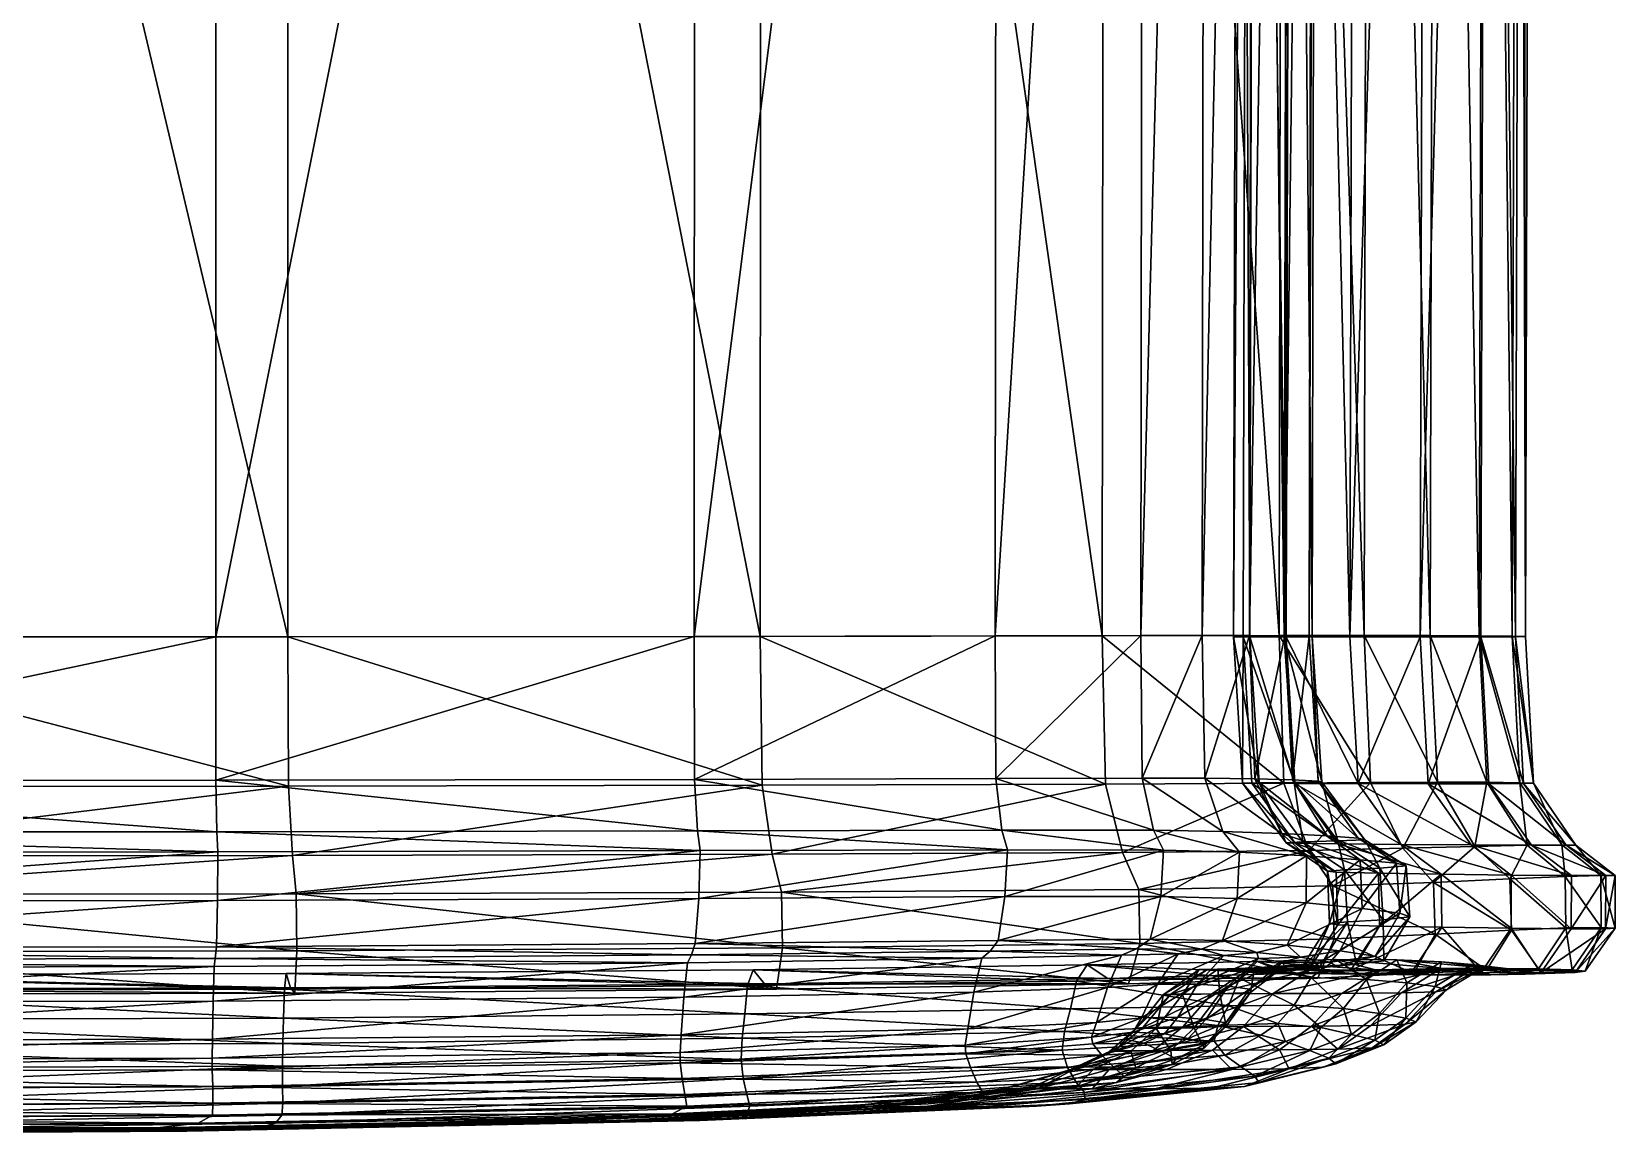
# Model space of a CAD drawing. Header units: centimetres. Extents: x -884 to 884, y -444 to 444.
# Drawn here: x 812.1 to 884.1, y -439 to -388.9 of the extents above; entities that cross this region are included whole.
import ezdxf

# ---------------------------------------------------------------- set-up
doc = ezdxf.new("R2010")
doc.units = ezdxf.units.CM
doc.layers.add('fabric', color=7, linetype='Continuous', true_color=0xb8e499)

msp = doc.modelspace()

# ---------------------------------------------------------------- meshes
at = {"layer": 'fabric', "color": 114, "true_color": 0x00aa4a}
mesh = msp.add_polyface(dxfattribs=at)
corners = [(820.504, -307.363, -367.043), (789.669, -307.364, -367.16), (789.669, 2.63, -367.19), (758.918, -307.362, -366.916), (758.913, 2.63, -366.945), (772.576, -307.362, 291.378), (797.962, -307.365, 292.599), (797.963, 2.63, 292.778), (823.784, -307.363, 291.889), (823.79, 2.63, 292.065), (723.84, -307.348, -365.4), (717.013, -307.345, -365.006), (716.962, 2.63, -365.028), (856.01, -307.351, -366.16), (842.287, -307.357, -366.689), (842.302, 2.63, -366.717), (820.508, 2.63, -367.072), (865.477, -307.345, -364.688), (862.666, -307.347, -365.512), (862.709, 2.63, -365.536), (856.039, 2.63, -366.186), (860.898, -307.351, 286.482), (868.996, -307.347, 282.78), (869.056, 2.63, 282.927), (872.908, -307.345, 278.082), (872.983, 2.63, 278.211), (845.295, -307.357, 289.684), (845.317, 2.63, 289.855), (860.94, 2.63, 286.643), (738.267, -307.349, 283.799), (752.375, -307.356, 287.79), (752.353, 2.63, 287.944), (772.572, 2.63, 291.551), (727.906, -416.357, 277.949), (727.731, -307.344, 278.288), (724.655, -307.347, 272.339), (721.979, -307.351, 264.075), (724.586, 2.63, 272.429), (727.673, 2.63, 278.401), (717.669, -307.36, 235.183), (719.753, -307.356, 254.049), (719.665, 2.63, 254.083), (721.9, 2.63, 264.136), (713.185, 2.63, 154.022), (713.287, -307.364, 154.028), (715.42, -307.363, 200.401), (715.32, 2.63, 200.4), (708.016, 2.63, -339.533), (708.093, -307.36, -339.53), (707.657, -307.363, -287.818), (707.576, 2.63, -287.82), (707.546, -307.364, -220.949), (713.946, -307.344, -364.562), (711.674, -307.347, -363.629), (711.612, 2.63, -363.645), (710.034, -307.351, -361.894), (709.966, 2.63, -361.905), (708.863, -307.355, -359.041), (708.79, 2.63, -359.048), (869.283, -307.351, -361.894), (867.663, -307.347, -363.629), (867.725, 2.63, -363.645), (865.531, 2.63, -364.709), (870.549, -307.36, -339.494), (870.396, -307.355, -359.041), (870.469, 2.63, -359.048), (869.352, 2.63, -361.905), (867.826, 2.63, -220.375), (867.74, -307.364, -220.375), (869.291, -307.363, -287.675), (869.373, 2.63, -287.676), (880.323, -307.36, 237.247), (879.879, -307.363, 208.23), (879.985, 2.63, 208.246), (878.307, -307.364, 166.814), (878.413, 2.63, 166.823), (875.95, -307.347, 271.895), (876.037, 2.63, 271.999), (878.193, -307.351, 263.989), (878.289, 2.63, 264.066), (879.706, -307.356, 254.137), (879.807, 2.63, 254.188), (880.428, 2.63, 237.277), (707.66, 2.63, -155.964), (707.75, -307.364, -155.963), (708.259, -307.365, -91.049), (707.46, 2.63, -220.949), (710.161, -307.365, 40.564), (711.552, -307.365, 100.394), (711.45, 2.63, 100.387), (708.165, 2.63, -91.051), (709.063, -307.365, -24.395), (708.966, 2.63, -24.398), (875.538, -307.365, 112.728), (875.642, 2.63, 112.734), (872.329, -307.365, 49.743), (872.43, 2.63, 49.747), (869.53, 2.63, -18.369), (869.433, -307.365, -18.371), (867.458, -307.365, -87.714), (867.552, 2.63, -87.713), (867.011, -307.364, -154.385), (867.101, 2.63, -154.384), (717.165, -416.359, -364.941), (737.392, -307.356, -366.183), (737.369, 2.63, -366.209), (723.798, 2.63, -365.423), (731.161, -307.345, 281.37), (731.109, 2.63, 281.494), (738.226, 2.63, 283.933)]
mesh.append_faces([[corners[k] for k in face] for face in [(0, 1, 2), (1, 3, 4), (5, 6, 7), (6, 8, 9), (10, 11, 12), (13, 14, 15), (14, 0, 16), (17, 18, 19), (18, 13, 20), (21, 22, 23), (22, 24, 25), (8, 26, 27), (26, 21, 28), (29, 30, 31), (30, 5, 32), (33, 34, 35), (36, 35, 37), (35, 34, 38), (39, 40, 41), (40, 36, 42), (43, 44, 45), (46, 45, 39), (47, 48, 49), (50, 49, 51), (52, 53, 54), (53, 55, 56), (55, 57, 58), (57, 48, 47), (59, 60, 61), (60, 17, 62), (63, 64, 65), (64, 59, 66), (67, 68, 69), (70, 69, 63), (71, 72, 73), (72, 74, 75), (24, 76, 77), (76, 78, 79), (78, 80, 81), (80, 71, 82), (83, 84, 85), (86, 51, 84), (87, 88, 89), (88, 44, 43), (90, 85, 91), (92, 91, 87), (74, 93, 94), (93, 95, 96), (97, 98, 99), (96, 95, 98), (100, 99, 101), (102, 101, 68), (52, 11, 103), (3, 104, 105), (104, 10, 106), (34, 107, 108), (107, 29, 109)]], dxfattribs={"vtx2": -1, "color": 114})
mesh = msp.add_polyface(dxfattribs=at)
corners = [(789.669, -416.438, -367.072), (789.669, -307.364, -367.16), (820.504, -307.363, -367.043), (820.492, -416.43, -366.955), (797.962, -307.365, 292.599), (797.957, -416.438, 292.062), (823.767, -416.431, 291.358), (823.784, -307.363, 291.889), (866.741, -416.438, -154.387), (867.011, -307.364, -154.385), (867.458, -307.365, -87.714), (867.177, -416.438, -87.719), (867.482, -416.436, -220.375), (867.74, -307.364, -220.375), (869.047, -416.431, -287.671), (869.291, -307.363, -287.675), (870.319, -416.42, -339.483), (870.549, -307.36, -339.494), (862.537, -416.366, -365.441), (862.666, -307.347, -365.512), (865.477, -307.345, -364.688), (865.314, -416.359, -364.627), (862.593, -422.851, -366.049), (855.92, -416.384, -366.082), (856.01, -307.351, -366.16), (842.241, -416.409, -366.606), (842.287, -307.357, -366.689), (845.232, -416.409, 289.173), (845.295, -307.357, 289.684), (860.774, -416.384, 286.001), (860.898, -307.351, 286.482), (868.817, -416.366, 282.338), (868.996, -307.347, 282.78), (872.681, -416.359, 277.694), (872.908, -307.345, 278.082), (875.689, -416.366, 271.581), (875.95, -307.347, 271.895), (877.906, -416.382, 263.757), (878.193, -307.351, 263.989), (879.402, -416.402, 253.984), (879.706, -307.356, 254.137), (880.009, -416.42, 237.159), (880.323, -307.36, 237.247), (879.56, -416.431, 208.182), (877.989, -416.436, 166.788), (878.307, -307.364, 166.814), (879.879, -307.363, 208.23), (867.475, -416.366, -363.581), (867.663, -307.347, -363.629), (869.283, -307.351, -361.894), (869.077, -416.382, -361.859), (870.176, -416.402, -359.019), (870.396, -307.355, -359.041), (875.226, -416.438, 112.712), (875.538, -307.365, 112.728), (872.026, -416.438, 49.731), (872.329, -307.365, 49.743), (869.141, -416.438, -18.379), (869.433, -307.365, -18.371)]
mesh.append_faces([[corners[k] for k in face] for face in [(0, 1, 2), (2, 3, 0), (4, 5, 6), (6, 7, 4), (8, 9, 10), (10, 11, 8), (9, 8, 12), (12, 13, 9), (14, 15, 13), (13, 12, 14), (15, 14, 16), (16, 17, 15), (18, 19, 20), (20, 21, 18), (22, 18, 21), (19, 18, 23), (23, 24, 19), (25, 26, 24), (24, 23, 25), (26, 25, 3), (3, 2, 26), (27, 28, 7), (7, 6, 27), (28, 27, 29), (29, 30, 28), (31, 32, 30), (30, 29, 31), (32, 31, 33), (33, 34, 32), (35, 36, 34), (34, 33, 35), (36, 35, 37), (37, 38, 36), (39, 40, 38), (38, 37, 39), (40, 39, 41), (41, 42, 40), (43, 44, 45), (45, 46, 43), (41, 43, 46), (46, 42, 41), (47, 48, 49), (49, 50, 47), (48, 47, 21), (21, 20, 48), (51, 52, 17), (17, 16, 51), (52, 51, 50), (50, 49, 52), (53, 54, 45), (45, 44, 53), (54, 53, 55), (55, 56, 54), (57, 11, 10), (10, 58, 57), (55, 57, 58), (58, 56, 55)]], dxfattribs={"vtx2": -1, "color": 114})
mesh = msp.add_polyface(dxfattribs=at)
corners = [(789.663, -422.959, -367.694), (789.669, -416.438, -367.072), (820.492, -416.43, -366.955), (820.497, -422.947, -367.578), (797.936, -423.23, 292.154), (797.957, -416.438, 292.062), (772.586, -416.429, 290.86), (823.808, -423.217, 291.451), (823.767, -416.431, 291.358), (867.161, -423.081, -154.389), (866.741, -416.438, -154.387), (867.177, -416.438, -87.719), (867.584, -423.088, -87.734), (867.915, -423.07, -220.376), (867.482, -416.436, -220.375), (869.495, -423.053, -287.698), (869.047, -416.431, -287.671), (865.314, -416.359, -364.627), (865.444, -422.854, -365.192), (862.593, -422.851, -366.049), (862.537, -416.366, -365.441), (855.937, -422.872, -366.703), (855.92, -416.384, -366.082), (842.247, -422.911, -367.23), (842.241, -416.409, -366.606), (845.325, -423.176, 289.265), (845.232, -416.409, 289.173), (860.922, -423.125, 286.078), (860.774, -416.384, 286.001), (869.036, -423.079, 282.375), (868.817, -416.366, 282.338), (867.713, -422.887, -364.058), (867.475, -416.366, -363.581), (869.077, -416.382, -361.859), (869.422, -422.935, -362.216), (869.141, -416.438, -18.379), (869.534, -423.095, -18.409), (820.542, -425.287, -369.68), (789.647, -425.299, -369.798), (842.385, -425.25, -369.326), (856.224, -425.218, -368.773), (856.47, -426.111, -370.817), (863.108, -425.223, -368.059), (866.267, -425.271, -367.051), (863.562, -426.133, -370.047), (868.93, -425.367, -365.621), (869.903, -425.753, -220.381), (869.14, -425.786, -154.389), (869.553, -425.814, -87.769), (861.696, -426.229, 287.595), (870.172, -426.135, 283.663), (845.773, -426.31, 290.904), (823.977, -426.365, 293.142), (797.886, -426.381, 293.86)]
mesh.append_faces([[corners[k] for k in face] for face in [(0, 1, 2), (2, 3, 0), (4, 5, 6), (5, 4, 7), (7, 8, 5), (9, 10, 11), (11, 12, 9), (10, 9, 13), (13, 14, 10), (15, 16, 14), (14, 13, 15), (17, 18, 19), (20, 19, 21), (21, 22, 20), (23, 24, 22), (22, 21, 23), (24, 23, 3), (3, 2, 24), (25, 26, 8), (8, 7, 25), (26, 25, 27), (27, 28, 26), (29, 30, 28), (28, 27, 29), (31, 32, 33), (33, 34, 31), (32, 31, 18), (18, 17, 32), (11, 35, 36), (36, 12, 11), (37, 38, 0), (0, 3, 37), (39, 37, 3), (3, 23, 39), (40, 39, 23), (23, 21, 40), (39, 40, 41), (42, 40, 21), (21, 19, 42), (43, 42, 19), (19, 18, 43), (40, 42, 44), (45, 43, 18), (18, 31, 45), (15, 13, 46), (47, 46, 13), (13, 9, 47), (48, 47, 9), (9, 12, 48), (49, 50, 29), (29, 27, 49), (51, 49, 27), (27, 25, 51), (52, 51, 25), (25, 7, 52), (53, 52, 7), (7, 4, 53)]], dxfattribs={"vtx2": -1, "color": 114})
mesh = msp.add_polyface(dxfattribs=at)
corners = [(869.047, -416.431, -287.671), (869.495, -423.053, -287.698), (870.765, -423.024, -339.577), (870.319, -416.42, -339.483), (868.817, -416.366, 282.338), (869.036, -423.079, 282.375), (872.968, -423.046, 277.684), (872.681, -416.359, 277.694), (876.02, -423.034, 271.539), (875.689, -416.366, 271.581), (878.261, -423.04, 263.7), (877.906, -416.382, 263.757), (879.764, -423.061, 253.927), (879.402, -416.402, 253.984), (880.371, -423.085, 237.11), (880.009, -416.42, 237.159), (879.56, -416.431, 208.182), (879.922, -423.101, 208.134), (877.989, -416.436, 166.788), (878.352, -423.108, 166.74), (870.59, -422.983, -359.236), (870.176, -416.402, -359.019), (869.422, -422.935, -362.216), (869.077, -416.382, -361.859), (875.596, -423.107, 112.666), (875.226, -416.438, 112.712), (872.407, -423.101, 49.69), (872.026, -416.438, 49.731), (869.141, -416.438, -18.379), (869.534, -423.095, -18.409), (871.009, -425.479, -363.381), (868.93, -425.367, -365.621), (867.713, -422.887, -364.058), (872.416, -425.573, -359.943), (872.72, -425.649, -339.887), (871.489, -425.708, -287.79), (869.903, -425.753, -220.381), (871.493, -425.841, -18.477), (869.553, -425.814, -87.769), (867.584, -423.088, -87.734), (874.357, -425.867, 49.598), (877.538, -425.888, 112.57), (880.288, -425.901, 166.666), (881.855, -425.9, 208.119), (882.295, -425.892, 237.195), (881.663, -425.884, 254.165), (880.09, -425.898, 264.145), (877.709, -425.956, 272.251), (874.433, -426.04, 278.688), (870.172, -426.135, 283.663)]
mesh.append_faces([[corners[k] for k in face] for face in [(0, 1, 2), (2, 3, 0), (4, 5, 6), (6, 7, 4), (8, 9, 7), (7, 6, 8), (9, 8, 10), (10, 11, 9), (12, 13, 11), (11, 10, 12), (13, 12, 14), (14, 15, 13), (16, 15, 14), (14, 17, 16), (18, 16, 17), (17, 19, 18), (20, 21, 3), (3, 2, 20), (21, 20, 22), (22, 23, 21), (24, 25, 18), (18, 19, 24), (25, 24, 26), (26, 27, 25), (28, 27, 26), (26, 29, 28), (30, 31, 32), (32, 22, 30), (33, 30, 22), (22, 20, 33), (34, 33, 20), (20, 2, 34), (35, 34, 2), (2, 1, 35), (36, 35, 1), (37, 38, 39), (39, 29, 37), (40, 37, 29), (29, 26, 40), (41, 40, 26), (26, 24, 41), (42, 41, 24), (24, 19, 42), (43, 42, 19), (19, 17, 43), (44, 43, 17), (17, 14, 44), (45, 44, 14), (14, 12, 45), (46, 45, 12), (12, 10, 46), (47, 46, 10), (10, 8, 47), (48, 47, 8), (8, 6, 48), (49, 48, 6), (6, 5, 49)]], dxfattribs={"vtx2": -1, "color": 114})
mesh = msp.add_polyface(dxfattribs=at)
corners = [(789.627, -428.452, -372.388), (789.632, -426.212, -371.868), (820.582, -426.196, -371.749), (820.571, -428.42, -372.272), (789.632, -430.567, -371.487), (820.528, -430.519, -371.375), (824.083, -432.63, 292.228), (824.172, -430.705, 294.042), (797.806, -430.745, 294.765), (797.833, -428.138, 295.343), (824.142, -428.115, 294.612), (772.041, -428.064, 294.167), (771.982, -430.64, 293.634), (797.812, -432.687, 292.931), (842.444, -428.324, -371.922), (842.288, -430.374, -371.037), (842.502, -426.147, -371.392), (856.47, -426.111, -370.817), (856.361, -428.238, -371.356), (856.05, -430.228, -370.495), (863.436, -428.231, -370.589), (863.562, -426.133, -370.047), (861.976, -432.196, 286.728), (862.488, -430.372, 288.372), (846.252, -430.568, 291.781), (846.205, -428.033, 292.33), (862.439, -427.907, 288.908), (845.975, -432.446, 290.028), (789.647, -425.299, -369.798), (820.542, -425.287, -369.68), (842.385, -425.25, -369.326), (856.224, -425.218, -368.773), (845.773, -426.31, 290.904), (823.977, -426.365, 293.142), (861.696, -426.229, 287.595), (797.886, -426.381, 293.86), (772.276, -426.336, 292.675), (789.648, -431.106, -369.29), (820.473, -431.051, -369.181), (820.419, -431.408, -366.9), (789.664, -431.465, -367.007), (758.982, -431.034, -369.068), (855.686, -430.71, -368.339), (862.33, -430.614, -367.678), (861.655, -430.895, -365.512), (855.308, -431.04, -366.097), (842.11, -430.888, -368.852), (841.931, -431.239, -366.578)]
mesh.append_faces([[corners[k] for k in face] for face in [(0, 1, 2), (2, 3, 0), (4, 0, 3), (3, 5, 4), (6, 7, 8), (9, 8, 7), (7, 10, 9), (8, 9, 11), (11, 12, 8), (13, 8, 12), (14, 15, 5), (5, 3, 14), (16, 14, 3), (3, 2, 16), (14, 16, 17), (17, 18, 14), (15, 14, 18), (18, 19, 15), (19, 18, 20), (18, 17, 21), (22, 23, 24), (25, 24, 23), (23, 26, 25), (24, 25, 10), (10, 7, 24), (27, 24, 7), (28, 29, 2), (2, 1, 28), (17, 16, 30), (29, 30, 16), (16, 2, 29), (21, 17, 31), (32, 33, 10), (10, 25, 32), (34, 32, 25), (25, 26, 34), (35, 36, 11), (11, 9, 35), (33, 35, 9), (9, 10, 33), (37, 38, 39), (39, 40, 37), (41, 37, 40), (38, 37, 4), (4, 5, 38), (42, 43, 44), (44, 45, 42), (43, 42, 19), (46, 42, 45), (45, 47, 46), (38, 46, 47), (47, 39, 38), (46, 38, 5), (5, 15, 46), (42, 46, 15), (15, 19, 42)]], dxfattribs={"vtx2": -1, "color": 114})
mesh = msp.add_polyface(dxfattribs=at)
corners = [(870.187, -431.534, -87.82), (869.838, -431.479, -154.394), (871.115, -429.46, -154.391), (870.668, -431.408, -220.379), (871.92, -429.388, -220.384), (863.436, -428.231, -370.589), (862.952, -430.173, -369.77), (856.05, -430.228, -370.495), (863.562, -426.133, -370.047), (856.361, -428.238, -371.356), (867.014, -426.223, -368.896), (866.915, -428.322, -369.418), (866.247, -430.234, -368.678), (871.326, -430.153, 284.21), (871.258, -427.753, 284.757), (862.439, -427.907, 288.908), (862.488, -430.372, 288.372), (870.575, -431.943, 282.723), (870.045, -428.526, -367.639), (869.19, -430.436, -367.034), (870.061, -426.387, -367.178), (872.585, -428.77, -364.903), (861.012, -432.359, -364.475), (861.655, -430.895, -365.512), (864.235, -430.839, -364.747), (870.28, -431.909, 273.63), (871.402, -431.091, 274.95), (867.82, -431.178, 279.25), (867.017, -431.941, 277.681), (860.098, -431.343, 282.674), (863.286, -432.217, -363.847), (866.312, -430.907, -363.724), (865.111, -432.21, -363.017), (867.888, -431.05, -361.992), (863.108, -425.223, -368.059), (866.267, -425.271, -367.051), (868.93, -425.367, -365.621), (871.009, -425.479, -363.381), (872.507, -426.572, -364.545), (869.14, -425.786, -154.389), (869.553, -425.814, -87.769), (871.413, -427.122, -87.805), (871.013, -427.073, -154.389), (869.903, -425.753, -220.381), (870.172, -426.135, 283.663), (861.696, -426.229, 287.595), (869.206, -431.732, 281), (873.197, -431.569, 276.332), (871.388, -431.398, -339.826), (870.078, -431.528, -287.76), (867.704, -431.475, -287.669), (869.068, -431.378, -339.505), (868.407, -431.611, -220.376), (872.331, -431.305, -287.854), (871.139, -431.208, -359.849), (868.968, -431.222, -359.099), (869.792, -430.989, -363.237), (871.572, -430.701, -364.464), (867.809, -430.773, -365.396), (865.288, -430.626, -366.74), (862.33, -430.614, -367.678)]
mesh.append_faces([[corners[k] for k in face] for face in [(0, 1, 2), (1, 3, 4), (5, 6, 7), (8, 5, 9), (5, 8, 10), (10, 11, 5), (6, 5, 11), (11, 12, 6), (13, 14, 15), (15, 16, 13), (17, 13, 16), (18, 19, 12), (12, 11, 18), (20, 18, 11), (11, 10, 20), (19, 18, 21), (22, 23, 24), (25, 26, 27), (28, 27, 29), (30, 24, 31), (32, 31, 33), (34, 35, 10), (10, 8, 34), (36, 37, 38), (38, 20, 36), (35, 36, 20), (20, 10, 35), (39, 40, 41), (41, 42, 39), (43, 39, 42), (44, 45, 15), (15, 14, 44), (29, 27, 46), (47, 46, 27), (27, 26, 47), (48, 49, 50), (50, 51, 48), (52, 49, 53), (53, 3, 52), (54, 48, 51), (51, 55, 54), (56, 54, 55), (55, 33, 56), (54, 56, 57), (58, 56, 33), (33, 31, 58), (59, 58, 31), (31, 24, 59), (58, 59, 12), (12, 19, 58), (56, 58, 19), (19, 57, 56), (60, 59, 24), (24, 23, 60), (7, 6, 60), (59, 60, 6), (6, 12, 59)]], dxfattribs={"vtx2": -1, "color": 114})
mesh = msp.add_polyface(dxfattribs=at)
corners = [(873.551, -429.29, -287.897), (872.331, -431.305, -287.854), (873.583, -431.155, -340.148), (874.761, -429.158, -340.275), (873.388, -426.94, -287.879), (874.585, -426.844, -340.193), (871.789, -427.014, -220.385), (871.92, -429.388, -220.384), (870.668, -431.408, -220.379), (871.115, -429.46, -154.391), (871.487, -429.519, -87.823), (870.187, -431.534, -87.82), (869.838, -431.479, -154.394), (871.013, -427.073, -154.389), (871.413, -427.122, -87.805), (871.326, -430.153, 284.21), (870.575, -431.943, 282.723), (874.941, -431.725, 277.699), (875.908, -429.941, 278.972), (871.258, -427.753, 284.757), (875.828, -427.589, 279.515), (870.045, -428.526, -367.639), (870.061, -426.387, -367.178), (872.507, -426.572, -364.545), (872.585, -428.77, -364.903), (871.572, -430.701, -364.464), (869.19, -430.436, -367.034), (874.298, -428.983, -360.863), (873.183, -430.947, -360.593), (874.153, -426.722, -360.649), (873.386, -429.577, -18.585), (872.062, -431.587, -18.579), (873.338, -427.171, -18.548), (876.187, -427.216, 49.503), (876.209, -429.63, 49.449), (872.784, -432.001, 268.38), (874.17, -431.108, 269.35), (871.402, -431.091, 274.95), (872.416, -425.573, -359.943), (872.72, -425.649, -339.887), (871.009, -425.479, -363.381), (871.489, -425.708, -287.79), (869.903, -425.753, -220.381), (871.493, -425.841, -18.477), (874.357, -425.867, 49.598), (869.553, -425.814, -87.769), (874.433, -426.04, 278.688), (870.172, -426.135, 283.663), (876.249, -431.498, 270.341), (873.197, -431.569, 276.332), (870.078, -431.528, -287.76), (871.388, -431.398, -339.826), (871.139, -431.208, -359.849)]
mesh.append_faces([[corners[k] for k in face] for face in [(0, 1, 2), (2, 3, 0), (4, 0, 3), (3, 5, 4), (0, 4, 6), (6, 7, 0), (1, 0, 7), (7, 8, 1), (9, 10, 11), (7, 9, 12), (9, 7, 6), (6, 13, 9), (10, 9, 13), (13, 14, 10), (15, 16, 17), (17, 18, 15), (19, 15, 18), (18, 20, 19), (21, 22, 23), (23, 24, 21), (24, 25, 26), (27, 28, 25), (25, 24, 27), (29, 27, 24), (24, 23, 29), (27, 29, 5), (28, 27, 3), (3, 2, 28), (30, 31, 11), (11, 10, 30), (32, 30, 10), (10, 14, 32), (30, 32, 33), (31, 30, 34), (35, 36, 37), (38, 39, 5), (5, 29, 38), (40, 38, 29), (29, 23, 40), (41, 42, 6), (6, 4, 41), (39, 41, 4), (4, 5, 39), (13, 6, 42), (43, 44, 33), (33, 32, 43), (45, 43, 32), (32, 14, 45), (46, 47, 19), (19, 20, 46), (48, 49, 37), (37, 36, 48), (50, 51, 2), (2, 1, 50), (25, 28, 52), (51, 52, 28), (28, 2, 51)]], dxfattribs={"vtx2": -1, "color": 114})
mesh = msp.add_polyface(dxfattribs=at)
corners = [(883.647, -429.696, 207.971), (882.271, -431.68, 207.863), (880.71, -431.699, 166.464), (882.085, -429.703, 166.501), (883.663, -427.281, 208.082), (882.099, -427.279, 166.582), (884.096, -427.276, 237.241), (884.089, -429.672, 237.074), (882.729, -431.629, 236.834), (879.375, -429.767, 272.34), (878.242, -431.581, 271.341), (880.599, -431.522, 263.399), (881.851, -429.658, 264.108), (879.31, -427.433, 272.817), (881.814, -427.318, 264.484), (875.828, -427.589, 279.515), (875.908, -429.941, 278.972), (874.941, -431.725, 277.699), (883.456, -429.643, 254.069), (882.133, -431.557, 253.621), (883.445, -427.277, 254.334), (874.585, -426.844, -340.193), (874.761, -429.158, -340.275), (874.298, -428.983, -360.863), (876.187, -427.216, 49.503), (876.209, -429.63, 49.449), (873.386, -429.577, -18.585), (874.865, -431.637, 49.453), (872.062, -431.587, -18.579), (879.357, -429.677, 112.403), (877.994, -431.68, 112.398), (879.357, -427.254, 112.468), (874.628, -432.161, 261.488), (876.202, -431.198, 262.109), (874.17, -431.108, 269.35), (877.538, -425.888, 112.57), (880.288, -425.901, 166.666), (874.357, -425.867, 49.598), (881.855, -425.9, 208.119), (882.295, -425.892, 237.195), (881.663, -425.884, 254.165), (880.09, -425.898, 264.145), (877.709, -425.956, 272.251), (874.433, -426.04, 278.688), (878.454, -431.51, 262.74), (876.249, -431.498, 270.341), (879.908, -431.595, 253.241), (877.571, -431.328, 252.885), (878.104, -431.454, 236.505), (880.469, -431.698, 236.665)]
mesh.append_faces([[corners[k] for k in face] for face in [(0, 1, 2), (2, 3, 0), (4, 0, 3), (3, 5, 4), (0, 4, 6), (6, 7, 0), (1, 0, 7), (7, 8, 1), (9, 10, 11), (11, 12, 9), (13, 9, 12), (12, 14, 13), (9, 13, 15), (15, 16, 9), (10, 9, 16), (16, 17, 10), (18, 19, 8), (8, 7, 18), (20, 18, 7), (7, 6, 20), (18, 20, 14), (14, 12, 18), (19, 18, 12), (12, 11, 19), (21, 22, 23), (24, 25, 26), (25, 27, 28), (29, 3, 2), (2, 30, 29), (25, 29, 30), (30, 27, 25), (29, 25, 24), (24, 31, 29), (3, 29, 31), (31, 5, 3), (32, 33, 34), (35, 36, 5), (5, 31, 35), (37, 35, 31), (31, 24, 37), (38, 39, 6), (6, 4, 38), (36, 38, 4), (4, 5, 36), (40, 41, 14), (14, 20, 40), (39, 40, 20), (20, 6, 39), (42, 43, 15), (15, 13, 42), (41, 42, 13), (13, 14, 41), (44, 45, 34), (34, 33, 44), (46, 44, 33), (33, 47, 46), (47, 48, 49)]], dxfattribs={"vtx2": -1, "color": 114})
mesh = msp.add_polyface(dxfattribs=at)
corners = [(759.034, -438.376, -339.503), (789.321, -438.67, -339.514), (788.474, -438.891, -287.744), (817.839, -438.746, -287.712), (815.768, -438.855, -220.541), (787.643, -439.002, -220.645), (759.168, -438.59, -287.763), (787.381, -439.038, -155.126), (787.851, -439.039, -89.28), (761.426, -438.733, -89.888), (760.259, -438.733, -155.414), (814.498, -438.891, -154.845), (789.669, -435.657, -365.037), (789.669, -436.205, -364.584), (759.257, -436.027, -364.45), (759.269, -435.517, -364.879), (789.669, -434.784, -365.344), (759.234, -434.674, -365.166), (797.874, -434.994, 281.673), (797.896, -433.822, 284.484), (772.738, -433.752, 283.529), (772.76, -434.882, 280.9), (797.84, -436.039, 277.48), (772.712, -435.869, 276.943), (771.982, -430.64, 293.634), (772.085, -432.565, 291.847), (797.812, -432.687, 292.931), (796.389, -438.891, 204.136), (770.463, -438.59, 202.838), (769.077, -438.697, 158.407), (795.088, -439.002, 160.707), (797.189, -438.67, 235.551), (771.413, -438.376, 235.362), (797.791, -436.977, 271.313), (772.536, -436.755, 271.012), (772.271, -437.489, 263.14), (797.706, -437.75, 263.226), (797.566, -438.302, 253.277), (771.956, -438.019, 253.36), (759.19, -436.755, -363.547), (789.669, -436.977, -363.645), (789.659, -437.75, -361.905), (819.702, -438.528, -339.493), (789.629, -438.302, -359.048), (759.032, -438.019, -359.012), (759.104, -437.489, -361.843), (789.217, -439.039, -21.2), (763.146, -438.733, -22.298), (815.25, -438.891, -20.129), (817.042, -438.891, 47.065), (791.121, -439.039, 45.433), (765.164, -438.733, 43.759), (793.205, -439.039, 106.937), (767.226, -438.733, 104.687), (789.669, -433.039, -365.846), (759.156, -432.951, -365.647), (789.664, -431.465, -367.007), (797.913, -432.505, 286.505), (797.906, -431.796, 288.353), (772.592, -431.712, 287.301), (772.704, -432.439, 285.473), (797.859, -432.447, 290.644), (772.337, -432.338, 289.581)]
mesh.append_faces([[corners[k] for k in face] for face in [(0, 1, 2), (3, 2, 1), (4, 5, 2), (6, 2, 5), (7, 8, 9), (9, 10, 7), (5, 7, 10), (7, 5, 4), (8, 7, 11), (12, 13, 14), (14, 15, 12), (16, 12, 15), (15, 17, 16), (18, 19, 20), (20, 21, 18), (22, 18, 21), (21, 23, 22), (24, 25, 26), (27, 28, 29), (29, 30, 27), (28, 27, 31), (31, 32, 28), (33, 34, 35), (35, 36, 33), (34, 33, 22), (22, 23, 34), (37, 38, 32), (32, 31, 37), (38, 37, 36), (36, 35, 38), (39, 40, 41), (40, 39, 14), (14, 13, 40), (42, 1, 43), (44, 43, 1), (45, 41, 43), (46, 47, 9), (9, 8, 46), (48, 46, 8), (49, 50, 46), (47, 46, 50), (50, 51, 47), (52, 30, 29), (29, 53, 52), (50, 52, 53), (53, 51, 50), (54, 16, 17), (17, 55, 54), (56, 54, 55), (57, 58, 59), (59, 60, 57), (19, 57, 60), (60, 20, 19), (61, 62, 59), (59, 58, 61), (62, 61, 26), (26, 25, 62)]], dxfattribs={"vtx2": -1, "color": 114})
mesh = msp.add_polyface(dxfattribs=at)
corners = [(789.321, -438.67, -339.514), (819.702, -438.528, -339.493), (817.839, -438.746, -287.712), (788.474, -438.891, -287.744), (815.768, -438.855, -220.541), (814.498, -438.891, -154.845), (787.381, -439.038, -155.126), (814.251, -438.891, -88.687), (787.851, -439.039, -89.28), (789.669, -435.657, -365.037), (789.669, -434.784, -365.344), (820.345, -434.718, -365.242), (820.331, -435.574, -364.943), (789.669, -436.205, -364.584), (820.334, -436.103, -364.503), (797.874, -434.994, 281.673), (797.84, -436.039, 277.48), (823.523, -435.938, 276.972), (823.543, -434.912, 281.089), (797.896, -433.822, 284.484), (823.579, -433.758, 283.853), (797.806, -430.745, 294.765), (797.812, -432.687, 292.931), (824.083, -432.63, 292.228), (840.305, -438.45, 110.66), (819.175, -438.891, 109.129), (817.042, -438.891, 47.065), (815.25, -438.891, -20.129), (835.932, -438.45, -19.381), (834.853, -438.45, -88.273), (822.459, -438.746, 205.452), (796.389, -438.891, 204.136), (795.088, -439.002, 160.707), (821.147, -438.855, 162.96), (823.21, -438.528, 235.768), (797.189, -438.67, 235.551), (823.535, -436.859, 270.908), (797.791, -436.977, 271.313), (797.706, -437.75, 263.226), (823.54, -437.621, 262.93), (823.501, -438.165, 253.073), (797.566, -438.302, 253.277), (789.669, -436.977, -363.645), (820.355, -436.859, -363.581), (820.369, -437.621, -361.859), (789.659, -437.75, -361.905), (789.629, -438.302, -359.048), (820.348, -438.165, -359.019), (836.715, -438.415, -220.466), (789.217, -439.039, -21.2), (793.205, -439.039, 106.937), (791.121, -439.039, 45.433), (835.202, -438.449, -154.65), (789.669, -433.039, -365.846), (789.664, -431.465, -367.007), (820.419, -431.408, -366.9), (820.375, -432.98, -365.741), (797.913, -432.505, 286.505), (823.612, -432.447, 285.856), (797.906, -431.796, 288.353), (823.698, -431.737, 287.695), (823.89, -432.386, 289.965), (797.859, -432.447, 290.644)]
mesh.append_faces([[corners[k] for k in face] for face in [(0, 1, 2), (3, 2, 4), (4, 5, 6), (5, 7, 8), (9, 10, 11), (11, 12, 9), (13, 9, 12), (12, 14, 13), (15, 16, 17), (17, 18, 15), (19, 15, 18), (18, 20, 19), (21, 22, 23), (24, 25, 26), (26, 27, 28), (27, 7, 29), (30, 31, 32), (32, 33, 30), (31, 30, 34), (34, 35, 31), (36, 37, 38), (38, 39, 36), (37, 36, 17), (17, 16, 37), (40, 41, 35), (35, 34, 40), (41, 40, 39), (39, 38, 41), (42, 43, 44), (44, 45, 42), (43, 42, 13), (13, 14, 43), (46, 47, 1), (47, 46, 45), (45, 44, 47), (48, 4, 2), (8, 7, 27), (49, 27, 26), (50, 51, 26), (26, 25, 50), (32, 50, 25), (25, 33, 32), (29, 7, 5), (52, 5, 4), (53, 54, 55), (55, 56, 53), (10, 53, 56), (56, 11, 10), (57, 19, 20), (20, 58, 57), (59, 57, 58), (58, 60, 59), (61, 62, 59), (59, 60, 61), (62, 61, 23), (23, 22, 62)]], dxfattribs={"vtx2": -1, "color": 114})
mesh = msp.add_polyface(dxfattribs=at)
corners = [(819.175, -438.891, 109.129), (840.305, -438.45, 110.66), (842.491, -438.415, 164.504), (821.147, -438.855, 162.96), (817.042, -438.891, 47.065), (837.922, -438.45, 48.204), (835.932, -438.45, -19.381), (834.853, -438.45, -88.273), (849.067, -437.787, -88.015), (850.412, -437.787, -18.915), (815.25, -438.891, -20.129), (841.596, -435.326, -364.661), (841.607, -435.796, -364.258), (820.334, -436.103, -364.503), (820.331, -435.574, -364.943), (841.652, -434.52, -364.937), (820.345, -434.718, -365.242), (844.42, -434.668, 279.264), (844.54, -433.564, 281.888), (823.579, -433.758, 283.853), (823.543, -434.912, 281.089), (844.371, -435.632, 275.373), (823.523, -435.938, 276.972), (824.172, -430.705, 294.042), (824.083, -432.63, 292.228), (845.975, -432.446, 290.028), (850.591, -437.754, -220.416), (836.715, -438.415, -220.466), (839.125, -438.31, -287.677), (817.839, -438.746, -287.712), (819.702, -438.528, -339.493), (841.248, -438.102, -339.446), (852.871, -437.657, -287.646), (820.355, -436.859, -363.581), (841.692, -436.506, -363.386), (841.805, -437.234, -361.72), (820.369, -437.621, -361.859), (820.348, -438.165, -359.019), (841.899, -437.754, -358.933), (843.893, -438.31, 206.254), (822.459, -438.746, 205.452), (844.618, -438.102, 235.653), (823.21, -438.528, 235.768), (844.468, -436.507, 269.619), (823.535, -436.859, 270.908), (823.54, -437.621, 262.93), (844.629, -437.234, 261.983), (844.771, -437.754, 252.445), (823.501, -438.165, 253.073), (835.202, -438.449, -154.65), (814.498, -438.891, -154.845), (815.768, -438.855, -220.541), (849.225, -437.787, -154.528), (841.771, -432.804, -365.424), (820.375, -432.98, -365.741), (841.931, -431.239, -366.578), (820.419, -431.408, -366.9), (844.656, -432.271, 283.837), (844.91, -431.558, 285.645), (823.698, -431.737, 287.695), (823.612, -432.447, 285.856), (845.438, -432.196, 287.846), (823.89, -432.386, 289.965)]
mesh.append_faces([[corners[k] for k in face] for face in [(0, 1, 2), (2, 3, 0), (4, 5, 1), (6, 7, 8), (5, 6, 9), (6, 5, 4), (7, 6, 10), (11, 12, 13), (13, 14, 11), (15, 11, 14), (14, 16, 15), (17, 18, 19), (19, 20, 17), (21, 17, 20), (20, 22, 21), (23, 24, 25), (26, 27, 28), (29, 28, 27), (28, 29, 30), (30, 31, 28), (32, 28, 31), (33, 34, 35), (35, 36, 33), (34, 33, 13), (13, 12, 34), (37, 38, 31), (31, 30, 37), (38, 37, 36), (36, 35, 38), (39, 40, 3), (3, 2, 39), (40, 39, 41), (41, 42, 40), (43, 44, 45), (45, 46, 43), (44, 43, 21), (21, 22, 44), (47, 48, 42), (42, 41, 47), (48, 47, 46), (46, 45, 48), (8, 7, 49), (50, 49, 7), (51, 27, 49), (52, 49, 27), (53, 15, 16), (16, 54, 53), (55, 53, 54), (54, 56, 55), (57, 58, 59), (59, 60, 57), (18, 57, 60), (60, 19, 18), (61, 62, 59), (59, 58, 61), (62, 61, 25), (25, 24, 62)]], dxfattribs={"vtx2": -1, "color": 114})
mesh = msp.add_polyface(dxfattribs=at)
corners = [(840.305, -438.45, 110.66), (855.376, -437.787, 111.615), (857.789, -437.755, 165.459), (842.491, -438.415, 164.504), (837.922, -438.45, 48.204), (852.701, -437.787, 48.914), (850.412, -437.787, -18.915), (857.837, -436.977, -18.689), (856.304, -436.977, -87.89), (849.067, -437.787, -88.015), (835.932, -438.45, -19.381), (841.596, -435.326, -364.661), (841.652, -434.52, -364.937), (854.679, -434.246, -364.523), (854.551, -434.985, -364.286), (841.607, -435.796, -364.258), (854.583, -435.376, -363.934), (844.42, -434.668, 279.264), (844.371, -435.632, 275.373), (858.961, -435.22, 273.307), (859.061, -434.362, 276.784), (844.54, -433.564, 281.888), (859.333, -433.342, 279.12), (846.252, -430.568, 291.781), (845.975, -432.446, 290.028), (861.976, -432.196, 286.728), (857.509, -436.947, -220.391), (850.591, -437.754, -220.416), (852.871, -437.657, -287.646), (839.125, -438.31, -287.677), (841.248, -438.102, -339.446), (854.859, -437.463, -339.393), (841.692, -436.506, -363.386), (854.79, -436.004, -363.138), (855.077, -436.661, -361.552), (841.805, -437.234, -361.72), (841.899, -437.754, -358.933), (855.347, -437.139, -358.833), (859.291, -437.657, 206.719), (843.893, -438.31, 206.254), (859.986, -437.463, 235.474), (844.618, -438.102, 235.653), (859.201, -436.004, 268.056), (844.468, -436.507, 269.619), (844.629, -437.234, 261.983), (859.601, -436.661, 260.924), (859.976, -437.139, 251.803), (844.771, -437.754, 252.445), (849.225, -437.787, -154.528), (856.299, -436.977, -154.468), (835.202, -438.449, -154.65), (836.715, -438.415, -220.466), (841.771, -432.804, -365.424), (841.931, -431.239, -366.578), (855.308, -431.04, -366.097), (854.952, -432.575, -364.976), (844.656, -432.271, 283.837), (859.605, -432.071, 280.946), (844.91, -431.558, 285.645), (860.098, -431.343, 282.674), (861.034, -431.952, 284.715), (845.438, -432.196, 287.846)]
mesh.append_faces([[corners[k] for k in face] for face in [(0, 1, 2), (2, 3, 0), (1, 0, 4), (4, 5, 1), (5, 6, 7), (8, 7, 6), (6, 9, 8), (9, 6, 10), (6, 5, 4), (11, 12, 13), (13, 14, 11), (15, 11, 14), (14, 16, 15), (17, 18, 19), (19, 20, 17), (21, 17, 20), (20, 22, 21), (23, 24, 25), (26, 27, 28), (29, 28, 27), (30, 31, 28), (32, 33, 34), (34, 35, 32), (33, 32, 15), (15, 16, 33), (36, 37, 31), (31, 30, 36), (37, 36, 35), (35, 34, 37), (38, 39, 3), (3, 2, 38), (39, 38, 40), (40, 41, 39), (42, 43, 44), (44, 45, 42), (43, 42, 19), (19, 18, 43), (46, 47, 41), (41, 40, 46), (47, 46, 45), (45, 44, 47), (48, 49, 8), (8, 9, 48), (49, 48, 27), (27, 26, 49), (50, 48, 9), (51, 27, 48), (52, 53, 54), (54, 55, 52), (12, 52, 55), (55, 13, 12), (56, 21, 22), (22, 57, 56), (58, 56, 57), (57, 59, 58), (60, 61, 58), (25, 24, 61)]], dxfattribs={"vtx2": -1, "color": 114})
mesh = msp.add_polyface(dxfattribs=at)
corners = [(862.074, -435.267, -220.376), (860.37, -436.087, -220.381), (862.312, -436.016, -287.617), (861.111, -435.269, -154.431), (861.341, -435.251, -87.81), (859.438, -436.104, -87.84), (859.303, -436.108, -154.445), (862.33, -434.211, -154.421), (855.376, -437.787, 111.615), (863.172, -436.977, 112.079), (865.711, -436.948, 165.942), (857.789, -437.755, 165.459), (852.701, -437.787, 48.914), (860.319, -436.977, 49.26), (857.837, -436.977, -18.689), (856.304, -436.977, -87.89), (861.102, -436.099, -18.599), (863.707, -436.095, 49.396), (860.287, -434.625, -363.91), (860.356, -434.933, -363.614), (854.583, -435.376, -363.934), (854.551, -434.985, -364.286), (860.517, -433.953, -364.097), (854.679, -434.246, -364.523), (862.561, -433.744, -363.565), (862.181, -434.401, -363.43), (861.8, -434.71, -363.296), (859.333, -433.342, 279.12), (859.061, -434.362, 276.784), (866.027, -434.1, 274.234), (858.961, -435.22, 273.307), (865.868, -434.802, 271.399), (859.619, -436.859, -287.626), (857.509, -436.947, -220.391), (852.871, -437.657, -287.646), (854.859, -437.463, -339.393), (861.434, -436.683, -339.356), (854.79, -436.004, -363.138), (860.761, -435.436, -362.911), (861.296, -435.974, -361.42), (855.077, -436.661, -361.552), (862.677, -434.894, -362.762), (855.347, -437.139, -358.833), (861.756, -436.389, -358.761), (859.201, -436.004, 268.056), (866.345, -435.436, 266.832), (859.601, -436.661, 260.924), (859.291, -437.657, 206.719), (863.101, -435.234, -18.544), (856.299, -436.977, -154.468), (861.012, -432.359, -364.475), (854.952, -432.575, -364.976), (861.655, -430.895, -365.512), (855.308, -431.04, -366.097), (863.286, -432.217, -363.847), (844.91, -431.558, 285.645), (860.098, -431.343, 282.674), (861.034, -431.952, 284.715), (845.438, -432.196, 287.846), (861.976, -432.196, 286.728)]
mesh.append_faces([[corners[k] for k in face] for face in [(0, 1, 2), (3, 4, 5), (5, 6, 3), (0, 3, 6), (6, 1, 0), (4, 3, 7), (8, 9, 10), (10, 11, 8), (9, 8, 12), (12, 13, 9), (14, 15, 5), (5, 16, 14), (13, 14, 16), (16, 17, 13), (14, 13, 12), (18, 19, 20), (20, 21, 18), (22, 18, 21), (21, 23, 22), (18, 22, 24), (24, 25, 18), (19, 18, 25), (25, 26, 19), (27, 28, 29), (28, 30, 31), (32, 2, 1), (1, 33, 32), (34, 32, 33), (32, 34, 35), (35, 36, 32), (2, 32, 36), (37, 38, 39), (39, 40, 37), (38, 37, 20), (20, 19, 38), (41, 38, 19), (19, 26, 41), (42, 43, 36), (36, 35, 42), (43, 42, 40), (40, 39, 43), (31, 30, 44), (45, 44, 46), (47, 11, 10), (48, 16, 5), (5, 4, 48), (49, 6, 5), (5, 15, 49), (6, 49, 33), (33, 1, 6), (50, 22, 23), (23, 51, 50), (52, 50, 51), (51, 53, 52), (22, 50, 54), (55, 56, 57), (58, 57, 59)]], dxfattribs={"vtx2": -1, "color": 114})
mesh = msp.add_polyface(dxfattribs=at)
corners = [(863.896, -435.226, -287.617), (862.312, -436.016, -287.617), (863.958, -435.867, -339.337), (865.418, -435.12, -339.34), (864.965, -434.204, -287.623), (863.224, -434.222, -220.374), (862.074, -435.267, -220.376), (861.111, -435.269, -154.431), (862.33, -434.211, -154.421), (862.625, -434.185, -87.79), (861.341, -435.251, -87.81), (866.665, -436.092, 112.262), (863.172, -436.977, 112.079), (860.319, -436.977, 49.26), (863.707, -436.095, 49.396), (866.027, -434.1, 274.234), (866.513, -433.192, 276.08), (859.333, -433.342, 279.12), (865.868, -434.802, 271.399), (859.061, -434.362, 276.784), (863.613, -434.468, -362.744), (862.677, -434.894, -362.762), (861.8, -434.71, -363.296), (862.181, -434.401, -363.43), (864.211, -433.719, -362.836), (862.561, -433.744, -363.565), (865.483, -433.818, -361.404), (864.681, -434.687, -361.345), (863.488, -435.281, -361.344), (865.481, -434.922, -358.73), (864.132, -435.614, -358.725), (861.434, -436.683, -339.356), (860.761, -435.436, -362.911), (861.296, -435.974, -361.42), (861.756, -436.389, -358.761), (859.201, -436.004, 268.056), (866.345, -435.436, 266.832), (859.601, -436.661, 260.924), (867.086, -435.974, 260.296), (859.976, -437.139, 251.803), (867.717, -436.389, 251.555), (859.986, -437.463, 235.474), (859.291, -437.657, 206.719), (867.251, -436.859, 207.022), (865.711, -436.948, 165.942), (864.449, -434.16, -18.507), (863.101, -435.234, -18.544), (861.102, -436.099, -18.599), (865.796, -435.218, 49.48), (864.422, -432.686, -220.373), (863.567, -432.685, -154.412), (865.192, -431.55, -154.404), (865.539, -431.558, -87.766), (863.899, -432.67, -87.77), (864.235, -430.839, -364.747), (863.286, -432.217, -363.847), (861.012, -432.359, -364.475), (860.517, -433.953, -364.097), (860.098, -431.343, 282.674), (859.605, -432.071, 280.946), (867.017, -431.941, 277.681), (865.111, -432.21, -363.017), (865.759, -432.656, -18.471), (869.206, -431.732, 281), (861.034, -431.952, 284.715), (870.575, -431.943, 282.723), (861.976, -432.196, 286.728)]
mesh.append_faces([[corners[k] for k in face] for face in [(0, 1, 2), (2, 3, 0), (0, 4, 5), (5, 6, 0), (1, 0, 6), (7, 6, 5), (5, 8, 7), (8, 9, 10), (11, 12, 13), (13, 14, 11), (15, 16, 17), (18, 15, 19), (20, 21, 22), (22, 23, 20), (24, 20, 23), (23, 25, 24), (20, 24, 26), (21, 20, 27), (27, 28, 21), (29, 30, 28), (3, 2, 30), (31, 2, 1), (32, 21, 28), (28, 33, 32), (34, 30, 2), (2, 31, 34), (30, 34, 33), (33, 28, 30), (35, 36, 18), (37, 38, 36), (38, 37, 39), (40, 39, 41), (41, 42, 43), (44, 43, 42), (45, 46, 10), (10, 9, 45), (47, 46, 48), (48, 14, 47), (49, 5, 4), (50, 8, 5), (5, 49, 50), (51, 50, 49), (52, 53, 50), (8, 50, 53), (53, 9, 8), (54, 55, 56), (55, 25, 57), (58, 59, 60), (16, 60, 59), (59, 17, 16), (61, 24, 25), (25, 55, 61), (62, 45, 9), (9, 53, 62), (63, 64, 58), (65, 66, 64)]], dxfattribs={"vtx2": -1, "color": 114})
mesh = msp.add_polyface(dxfattribs=at)
corners = [(864.965, -434.204, -287.623), (863.896, -435.226, -287.617), (865.418, -435.12, -339.34), (866.406, -434.13, -339.357), (863.172, -436.977, 112.079), (866.665, -436.092, 112.262), (869.272, -436.064, 166.154), (865.711, -436.948, 165.942), (866.027, -434.1, 274.234), (865.868, -434.802, 271.399), (867.988, -434.531, 269.672), (868.764, -434, 271.032), (866.513, -433.192, 276.08), (862.488, -430.372, 288.372), (861.976, -432.196, 286.728), (870.575, -431.943, 282.723), (865.483, -433.818, -361.404), (864.681, -434.687, -361.345), (863.613, -434.468, -362.744), (863.488, -435.281, -361.344), (865.481, -434.922, -358.73), (866.397, -433.978, -358.764), (864.132, -435.614, -358.725), (866.345, -435.436, 266.832), (869.113, -434.824, 266.246), (867.086, -435.974, 260.296), (859.976, -437.139, 251.803), (867.717, -436.389, 251.555), (859.986, -437.463, 235.474), (867.889, -436.683, 235.499), (867.251, -436.859, 207.022), (863.101, -435.234, -18.544), (864.449, -434.16, -18.507), (867.204, -434.137, 49.537), (865.796, -435.218, 49.48), (868.834, -435.205, 112.376), (863.707, -436.095, 49.396), (866.117, -432.66, -287.632), (867.515, -432.586, -339.38), (867.704, -431.475, -287.669), (866.028, -431.527, -220.374), (864.422, -432.686, -220.373), (865.192, -431.55, -154.404), (863.567, -432.685, -154.412), (865.539, -431.558, -87.766), (867.017, -431.941, 277.681), (869.509, -433.165, 272.336), (866.312, -430.907, -363.724), (865.111, -432.21, -363.017), (863.286, -432.217, -363.847), (867.888, -431.05, -361.992), (866.502, -432.299, -361.5), (864.211, -433.719, -362.836), (867.473, -432.445, -358.812), (868.968, -431.222, -359.099), (867.413, -431.566, -18.466), (865.759, -432.656, -18.471), (863.899, -432.67, -87.77), (870.215, -431.574, 49.602), (868.548, -432.644, 49.591), (861.034, -431.952, 284.715), (869.206, -431.732, 281), (867.919, -431.696, -87.792), (867.572, -431.662, -154.398), (868.407, -431.611, -220.376)]
mesh.append_faces([[corners[k] for k in face] for face in [(0, 1, 2), (2, 3, 0), (4, 5, 6), (6, 7, 4), (8, 9, 10), (10, 11, 8), (12, 8, 11), (13, 14, 15), (16, 17, 18), (19, 17, 20), (21, 20, 17), (17, 16, 21), (20, 21, 3), (3, 2, 20), (22, 20, 2), (23, 24, 10), (10, 9, 23), (24, 23, 25), (26, 27, 25), (28, 29, 27), (30, 7, 6), (30, 29, 28), (31, 32, 33), (33, 34, 31), (34, 35, 5), (5, 36, 34), (35, 34, 33), (37, 0, 3), (3, 38, 37), (39, 37, 38), (37, 39, 40), (40, 41, 37), (0, 37, 41), (41, 40, 42), (43, 42, 44), (45, 12, 46), (47, 48, 49), (50, 51, 48), (52, 48, 51), (51, 16, 52), (53, 21, 16), (16, 51, 53), (54, 53, 51), (51, 50, 54), (21, 53, 38), (38, 3, 21), (55, 56, 57), (57, 44, 55), (56, 55, 58), (32, 56, 59), (59, 33, 32), (60, 61, 15), (55, 44, 62), (63, 62, 44), (44, 42, 63), (64, 63, 42), (42, 40, 64)]], dxfattribs={"vtx2": -1, "color": 114})
mesh = msp.add_polyface(dxfattribs=at)
corners = [(868.764, -434, 271.032), (869.509, -433.165, 272.336), (866.513, -433.192, 276.08), (873.043, -435.106, 207.393), (870.82, -435.986, 207.226), (869.272, -436.064, 166.154), (871.49, -435.175, 166.296), (873.573, -434.978, 235.841), (871.394, -435.832, 235.649), (870.718, -434.186, 266.598), (869.113, -434.824, 266.246), (870.214, -435.233, 260.11), (872.111, -434.496, 260.377), (871.747, -433.315, 267.455), (873.381, -433.544, 260.902), (867.988, -434.531, 269.672), (873.163, -434.767, 251.813), (871.083, -435.575, 251.594), (867.086, -435.974, 260.296), (867.717, -436.389, 251.555), (867.889, -436.683, 235.499), (867.251, -436.859, 207.022), (868.834, -435.205, 112.376), (866.665, -436.092, 112.262), (867.204, -434.137, 49.537), (870.294, -434.118, 112.453), (872.984, -434.087, 166.401), (867.515, -432.586, -339.38), (869.068, -431.378, -339.505), (867.704, -431.475, -287.669), (870.28, -431.909, 273.63), (867.017, -431.941, 277.681), (867.82, -431.178, 279.25), (871.402, -431.091, 274.95), (872.784, -432.001, 268.38), (867.473, -432.445, -358.812), (868.968, -431.222, -359.099), (870.215, -431.574, 49.602), (868.548, -432.644, 49.591), (865.759, -432.656, -18.471), (871.666, -432.634, 112.525), (873.344, -431.581, 112.547), (874.375, -432.611, 166.501), (869.206, -431.732, 281), (873.197, -431.569, 276.332), (874.941, -431.725, 277.699), (870.575, -431.943, 282.723), (872.593, -431.761, 49.53), (869.793, -431.73, -18.521), (867.413, -431.566, -18.466), (867.919, -431.696, -87.792), (870.187, -431.534, -87.82), (872.062, -431.587, -18.579), (867.572, -431.662, -154.398), (868.407, -431.611, -220.376), (870.668, -431.408, -220.379), (869.838, -431.479, -154.394), (870.078, -431.528, -287.76), (866.028, -431.527, -220.374)]
mesh.append_faces([[corners[k] for k in face] for face in [(0, 1, 2), (3, 4, 5), (5, 6, 3), (7, 8, 4), (9, 10, 11), (11, 12, 9), (13, 9, 12), (12, 14, 13), (9, 13, 1), (1, 0, 9), (10, 9, 0), (0, 15, 10), (16, 17, 8), (17, 16, 12), (12, 11, 17), (18, 11, 10), (19, 17, 11), (11, 18, 19), (17, 19, 20), (20, 8, 17), (5, 4, 21), (20, 21, 4), (4, 8, 20), (22, 6, 5), (5, 23, 22), (24, 25, 22), (6, 22, 25), (25, 26, 6), (27, 28, 29), (1, 30, 31), (32, 31, 30), (33, 30, 34), (13, 34, 30), (30, 1, 13), (35, 36, 28), (28, 27, 35), (37, 38, 39), (40, 25, 24), (24, 38, 40), (41, 40, 38), (38, 37, 41), (25, 40, 42), (43, 44, 45), (45, 46, 43), (41, 37, 47), (48, 47, 37), (37, 49, 48), (50, 48, 49), (48, 50, 51), (51, 52, 48), (47, 48, 52), (53, 54, 55), (55, 56, 53), (50, 53, 56), (56, 51, 50), (57, 54, 58), (58, 29, 57)]], dxfattribs={"vtx2": -1, "color": 114})
mesh = msp.add_polyface(dxfattribs=at)
corners = [(874.542, -434.029, 207.542), (873.043, -435.106, 207.393), (871.49, -435.175, 166.296), (872.984, -434.087, 166.401), (875.044, -433.925, 236.06), (873.573, -434.978, 235.841), (870.82, -435.986, 207.226), (871.394, -435.832, 235.649), (873.163, -434.767, 251.813), (874.569, -433.755, 252.142), (873.381, -433.544, 260.902), (872.111, -434.496, 260.377), (875.936, -432.563, 207.69), (874.375, -432.611, 166.501), (877.623, -431.532, 207.8), (876.06, -431.572, 166.552), (878.104, -431.454, 236.505), (876.425, -432.473, 236.293), (872.784, -432.001, 268.38), (871.747, -433.315, 267.455), (874.628, -432.161, 261.488), (874.17, -431.108, 269.35), (875.915, -432.328, 252.509), (877.571, -431.328, 252.885), (876.202, -431.198, 262.109), (871.666, -432.634, 112.525), (873.344, -431.581, 112.547), (870.294, -434.118, 112.453), (876.249, -431.498, 270.341), (878.454, -431.51, 262.74), (880.599, -431.522, 263.399), (878.242, -431.581, 271.341), (873.197, -431.569, 276.332), (874.941, -431.725, 277.699), (880.469, -431.698, 236.665), (879.908, -431.595, 253.241), (882.729, -431.629, 236.834), (882.133, -431.557, 253.621), (879.999, -431.765, 207.831), (878.436, -431.795, 166.511), (880.71, -431.699, 166.464), (882.271, -431.68, 207.863), (875.721, -431.789, 112.475), (872.593, -431.761, 49.53), (874.865, -431.637, 49.453), (877.994, -431.68, 112.398), (872.062, -431.587, -18.579)]
mesh.append_faces([[corners[k] for k in face] for face in [(0, 1, 2), (2, 3, 0), (1, 0, 4), (4, 5, 1), (6, 1, 5), (7, 5, 8), (9, 8, 5), (5, 4, 9), (8, 9, 10), (10, 11, 8), (12, 0, 3), (3, 13, 12), (14, 12, 13), (13, 15, 14), (12, 14, 16), (16, 17, 12), (0, 12, 17), (17, 4, 0), (18, 19, 10), (10, 20, 18), (21, 18, 20), (22, 9, 4), (4, 17, 22), (23, 22, 17), (17, 16, 23), (22, 23, 24), (24, 20, 22), (9, 22, 20), (20, 10, 9), (25, 26, 15), (15, 13, 25), (13, 3, 27), (28, 29, 30), (30, 31, 28), (32, 28, 31), (31, 33, 32), (34, 35, 23), (35, 34, 36), (36, 37, 35), (29, 35, 37), (37, 30, 29), (38, 34, 16), (16, 14, 38), (39, 38, 14), (14, 15, 39), (38, 39, 40), (40, 41, 38), (34, 38, 41), (41, 36, 34), (42, 39, 15), (15, 26, 42), (43, 42, 26), (42, 43, 44), (44, 45, 42), (39, 42, 45), (45, 40, 39), (46, 44, 43)]], dxfattribs={"vtx2": -1, "color": 114})

doc.saveas('drawing.dxf')
